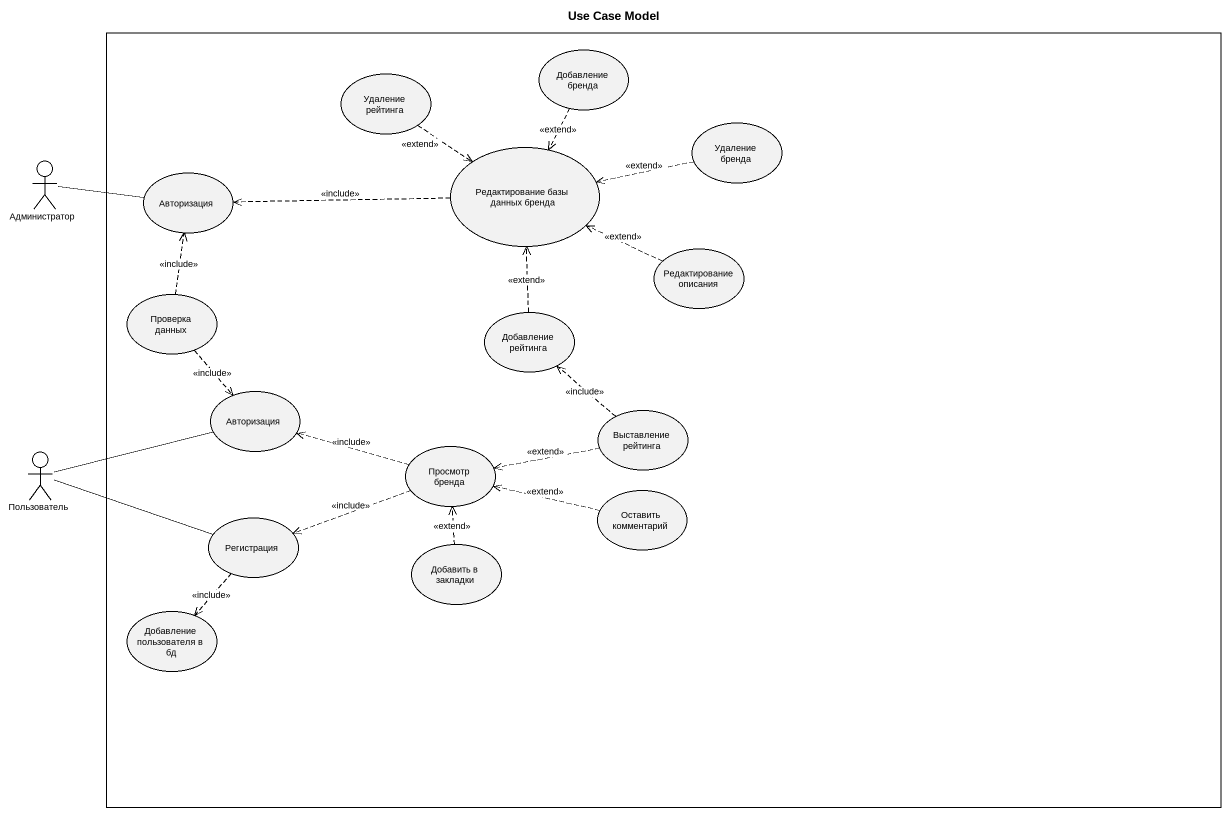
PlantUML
@startuml
title Use Case Model
rectangle " " as rectangle1 {
  usecase "Добавление бренда" as Добавление_бренда
  usecase "Удаление рейтинга" as Удаление_рейтинга
  usecase "Удаление бренда" as Удаление_бренда
  usecase "Редактирование базы данных бренда" as Редактирование_базы_данных
  usecase Авторизация
  usecase "Редактирование описания" as Редактирование_описания
  usecase "Проверка данных" as Проверка_данных
  usecase "Добавление рейтинга" as Добавление_рейтинга
  usecase "Авторизация" as Авторизация_2
  usecase "Выставление рейтинга" as Выставление_рейтинга
  usecase "Просмотр бренда" as Просмотр_бренда
  usecase "Оставить комментарий" as Оставить_комментарий
  usecase Регистрация
  usecase "Добавить в закладки" as Добавить_в_закладки
  usecase "Добавление пользователя в бд" as Добавление_пользователя_в_бд
}
actor Администратор
actor Пользователь
Добавление_бренда ..> Редактирование_базы_данных : <<extend>>
Удаление_рейтинга ..> Редактирование_базы_данных : <<extend>>
Удаление_бренда .left.> Редактирование_базы_данных : <<extend>>
Администратор -right- Авторизация
Редактирование_базы_данных .left.> Авторизация : <<include>>
Редактирование_описания .left.> Редактирование_базы_данных : <<extend>>
Проверка_данных .up.> Авторизация : <<include>>
Проверка_данных ..> Авторизация_2 : <<include>>
Добавление_рейтинга .up.> Редактирование_базы_данных : <<extend>>
Выставление_рейтинга .up.> Добавление_рейтинга : <<include>>
Выставление_рейтинга .left.> Просмотр_бренда : <<extend>>
Пользователь -right- Авторизация_2
Пользователь -right- Регистрация
Просмотр_бренда .left.> Авторизация_2 : <<include>>
Просмотр_бренда .left.> Регистрация : <<include>>
Оставить_комментарий .left.> Просмотр_бренда : <<extend>>
Регистрация ..> Добавление_пользователя_в_бд : <<include>>
Добавить_в_закладки .up.> Просмотр_бренда : <<extend>>
@enduml
